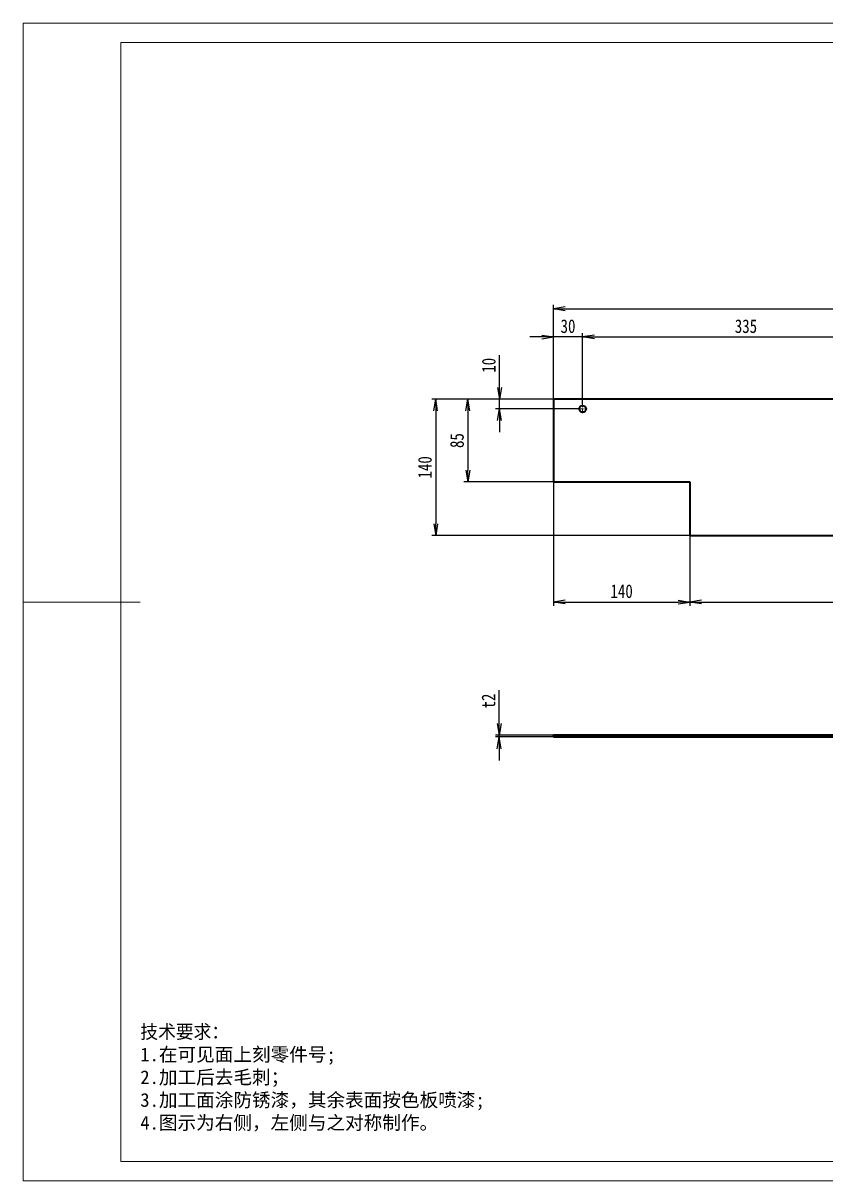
# Model space of a CAD drawing. Header units: millimetres. Extents: x -15766 to 80009, y -9701 to 15159.
# Drawn here: x -5290 to -4467, y 13254 to 14442 of the extents above; entities that cross this region are included whole.
import ezdxf

# ---------------------------------------------------------------- set-up
doc = ezdxf.new("R2010")
doc.units = ezdxf.units.MM
for name, pattern in [('CENTER-HOKUTO_1', [16, 13, -1, 1, -1]), ('DASHDOT', [18.5, 12, -3, 0.5, -3]), ('DASHED', [15, 12, -3]), ('HIDDEN-HOKUTO_1', [2, 1, -1])]:
    doc.linetypes.add(name, pattern=pattern)
doc.layers.get('DEFPOINTS').update_dxf_attribs({"lineweight": 18})
for name, color, linetype, lineweight in [('AM_7', 2, 'CENTER-HOKUTO_1', 18), ('AM_HID', 1, 'HIDDEN-HOKUTO_1', 18), ('AM_VIS', 7, 'Continuous', 18), ('CDRAFT0', 7, 'Continuous', 18), ('DIM', 253, 'Continuous', 20), ('title_frame', 7, 'Continuous', 18), ('word_dim', 9, 'Continuous', 18), ('粗实线层_1', 7, 'Continuous', 15)]:
    doc.layers.add(name, color=color, linetype=linetype, lineweight=lineweight)
doc.styles.add('DIM', font='', dxfattribs={"width": 0.8})
doc.styles.get('DIM').set_extended_font_data('NSimSun')
doc.dimstyles.new('1-4', dxfattribs={"dimscale": 4, "dimtxt": 3.5, "dimasz": 3, "dimexe": 1, "dimexo": 0, "dimgap": 1, "dimtad": 1, "dimdsep": 46, "dimtxsty": 'DIM', "dimblk": 'OPEN', "dimcen": 0, "dimdle": 6, "dimclrd": 256, "dimclre": 256, "dimclrt": 3, "dimazin": 2, "dimtfac": 0.707107, "dimtmove": 0, "dimatfit": 3, "dimfxl": 0, "dimfrac": 2, "dimtolj": 1, "dimarcsym": 0})

# ---------------------------------------------------------------- blocks, each defined once
blk = doc.blocks.new('*X589')
at = {"layer": 'CDRAFT0'}
for p, q in [((420, 297), (0, 297)), ((0, 297), (0, 0)), ((0, 0), (420, 0))]:
    blk.add_line(p, q, dxfattribs=at)
at = {"layer": '粗实线层_1'}
for p, q in [((415, 292), (25, 292)), ((25, 292), (25, 5)), ((0, 148.5), (30, 148.5)), ((25, 5), (415, 5))]:
    blk.add_line(p, q, dxfattribs=at)
blk = doc.blocks.new('_OPEN')
at = {"color": 0, "linetype": 'ByBlock', "lineweight": -2}
for p, q in [((-1, 0.166667), (0, 0)), ((-1, -0.166667), (0, 0)), ((0, 0), (-1, 0))]:
    blk.add_line(p, q, dxfattribs=at)
blk = doc.blocks.new('*D1114')
at = {"layer": 'DEFPOINTS', "color": 0, "transparency": 16777216}
for p in [(-4016.3, 14148.6), (-4746.3, 14055.9), (-4016.3, 14055.9)]:
    blk.add_point(p, dxfattribs=at)
at = {"layer": 'DIM', "linetype": 'Continuous', "lineweight": -2, "transparency": 16777216}
for p, q in [((-4746.3, 14055.9), (-4746.3, 14152.6)), ((-4016.3, 14055.9), (-4016.3, 14152.6)), ((-4734.3, 14148.6), (-4028.3, 14148.6))]:
    blk.add_line(p, q, dxfattribs=at)
at = {"layer": 'DIM', "lineweight": -2, "transparency": 16777216, "xscale": 12, "yscale": 12, "zscale": 12, "rotation": 180}
blk.add_blockref('_OPEN', (-4746.3, 14148.6), dxfattribs=at)
at = {"layer": 'DIM', "lineweight": -2, "transparency": 16777216, "xscale": 12, "yscale": 12, "zscale": 12}
blk.add_blockref('_OPEN', (-4016.3, 14148.6), dxfattribs=at)
at = {"layer": 'DIM', "color": 3, "transparency": 16777216, "insert": (-4381.3, 14159.6), "char_height": 14, "attachment_point": 5, "style": 'DIM'}
blk.add_mtext('\\A1;730', dxfattribs=at)
blk = doc.blocks.new('*D1115')
at = {"layer": 'DEFPOINTS', "color": 0, "transparency": 16777216}
for p in [(-4746.3, 14055.9), (-4867, 13915.9), (-4606.3, 13915.9)]:
    blk.add_point(p, dxfattribs=at)
at = {"layer": 'DIM', "linetype": 'Continuous', "lineweight": -2, "transparency": 16777216}
for p, q in [((-4746.3, 14055.9), (-4871, 14055.9)), ((-4867, 14043.9), (-4867, 13927.9)), ((-4606.3, 13915.9), (-4871, 13915.9))]:
    blk.add_line(p, q, dxfattribs=at)
at = {"layer": 'DIM', "lineweight": -2, "transparency": 16777216, "xscale": 12, "yscale": 12, "zscale": 12}
for p, rotation in [((-4867, 14055.9), 90), ((-4867, 13915.9), 270)]:
    blk.add_blockref('_OPEN', p, dxfattribs=dict(at, rotation=rotation))
at = {"layer": 'DIM', "color": 3, "transparency": 16777216, "insert": (-4878, 13985.9), "char_height": 14, "attachment_point": 5, "rotation": 90, "style": 'DIM'}
blk.add_mtext('\\A1;140', dxfattribs=at)
blk = doc.blocks.new('*D1116')
at = {"layer": 'DEFPOINTS', "color": 0, "transparency": 16777216}
for p in [(-4746.3, 14055.9), (-4834.1, 13970.9), (-4746.3, 13970.9)]:
    blk.add_point(p, dxfattribs=at)
at = {"layer": 'DIM', "linetype": 'Continuous', "lineweight": -2, "transparency": 16777216}
for p, q in [((-4746.3, 14055.9), (-4838.1, 14055.9)), ((-4834.1, 14043.9), (-4834.1, 13982.9)), ((-4746.3, 13970.9), (-4838.1, 13970.9))]:
    blk.add_line(p, q, dxfattribs=at)
at = {"layer": 'DIM', "lineweight": -2, "transparency": 16777216, "xscale": 12, "yscale": 12, "zscale": 12}
for p, rotation in [((-4834.1, 14055.9), 90), ((-4834.1, 13970.9), 270)]:
    blk.add_blockref('_OPEN', p, dxfattribs=dict(at, rotation=rotation))
at = {"layer": 'DIM', "color": 3, "transparency": 16777216, "insert": (-4845.1, 14013.4), "char_height": 14, "attachment_point": 5, "rotation": 90, "style": 'DIM'}
blk.add_mtext('\\A1;85', dxfattribs=at)
blk = doc.blocks.new('*D674')
at = {"layer": 'DEFPOINTS', "color": 0, "transparency": 16777216}
for p in [(-4746.3, 13970.9), (-4606.3, 13915.9), (-4606.3, 13847.7)]:
    blk.add_point(p, dxfattribs=at)
at = {"layer": 'DIM', "linetype": 'Continuous', "lineweight": -2, "transparency": 16777216}
for p, q in [((-4746.3, 13970.9), (-4746.3, 13843.7)), ((-4606.3, 13915.9), (-4606.3, 13843.7)), ((-4734.3, 13847.7), (-4618.3, 13847.7))]:
    blk.add_line(p, q, dxfattribs=at)
at = {"layer": 'DIM', "lineweight": -2, "transparency": 16777216, "xscale": 12, "yscale": 12, "zscale": 12, "rotation": 180}
blk.add_blockref('_OPEN', (-4746.3, 13847.7), dxfattribs=at)
at = {"layer": 'DIM', "lineweight": -2, "transparency": 16777216, "xscale": 12, "yscale": 12, "zscale": 12}
blk.add_blockref('_OPEN', (-4606.3, 13847.7), dxfattribs=at)
at = {"layer": 'DIM', "color": 3, "transparency": 16777216, "insert": (-4676.3, 13858.7), "char_height": 14, "attachment_point": 5, "style": 'DIM'}
blk.add_mtext('\\A1;140', dxfattribs=at)
blk = doc.blocks.new('*D1117')
at = {"layer": 'DEFPOINTS', "color": 0, "transparency": 16777216}
for p in [(-4156.3, 13970.9), (-4606.3, 13915.9), (-4156.3, 13847.7)]:
    blk.add_point(p, dxfattribs=at)
at = {"layer": 'DIM', "linetype": 'Continuous', "lineweight": -2, "transparency": 16777216}
for p, q in [((-4156.3, 13970.9), (-4156.3, 13843.7)), ((-4606.3, 13915.9), (-4606.3, 13843.7)), ((-4594.3, 13847.7), (-4168.3, 13847.7))]:
    blk.add_line(p, q, dxfattribs=at)
at = {"layer": 'DIM', "lineweight": -2, "transparency": 16777216, "xscale": 12, "yscale": 12, "zscale": 12, "rotation": 180}
blk.add_blockref('_OPEN', (-4606.3, 13847.7), dxfattribs=at)
at = {"layer": 'DIM', "lineweight": -2, "transparency": 16777216, "xscale": 12, "yscale": 12, "zscale": 12}
blk.add_blockref('_OPEN', (-4156.3, 13847.7), dxfattribs=at)
at = {"layer": 'DIM', "color": 3, "transparency": 16777216, "insert": (-4381.3, 13858.7), "char_height": 14, "attachment_point": 5, "style": 'DIM'}
blk.add_mtext('\\A1;450', dxfattribs=at)
blk = doc.blocks.new('*D1118')
at = {"layer": 'DEFPOINTS', "color": 0, "transparency": 16777216}
for p in [(-4746.3, 14119.7), (-4746.3, 14055.9), (-4716.3, 14050.5)]:
    blk.add_point(p, dxfattribs=at)
at = {"layer": 'DIM', "linetype": 'Continuous', "lineweight": -2, "transparency": 16777216}
for p, q in [((-4758.3, 14119.7), (-4770.3, 14119.7)), ((-4746.3, 14055.9), (-4746.3, 14123.7)), ((-4716.3, 14119.7), (-4746.3, 14119.7)), ((-4716.3, 14050.5), (-4716.3, 14123.7)), ((-4704.3, 14119.7), (-4692.3, 14119.7))]:
    blk.add_line(p, q, dxfattribs=at)
at = {"layer": 'DIM', "lineweight": -2, "transparency": 16777216, "xscale": 12, "yscale": 12, "zscale": 12}
blk.add_blockref('_OPEN', (-4746.3, 14119.7), dxfattribs=at)
at = {"layer": 'DIM', "lineweight": -2, "transparency": 16777216, "xscale": 12, "yscale": 12, "zscale": 12, "rotation": 180}
blk.add_blockref('_OPEN', (-4716.3, 14119.7), dxfattribs=at)
at = {"layer": 'DIM', "color": 3, "transparency": 16777216, "insert": (-4731.3, 14130.7), "char_height": 14, "attachment_point": 5, "style": 'DIM'}
blk.add_mtext('\\A1;30', dxfattribs=at)
blk = doc.blocks.new('*D1119')
at = {"layer": 'DEFPOINTS', "color": 0, "transparency": 16777216}
for p in [(-4381.3, 14119.7), (-4716.3, 14050.5), (-4381.3, 14050.5)]:
    blk.add_point(p, dxfattribs=at)
at = {"layer": 'DIM', "linetype": 'Continuous', "lineweight": -2, "transparency": 16777216}
for p, q in [((-4716.3, 14050.5), (-4716.3, 14123.7)), ((-4704.3, 14119.7), (-4393.3, 14119.7)), ((-4381.3, 14050.5), (-4381.3, 14123.7))]:
    blk.add_line(p, q, dxfattribs=at)
at = {"layer": 'DIM', "lineweight": -2, "transparency": 16777216, "xscale": 12, "yscale": 12, "zscale": 12, "rotation": 180}
blk.add_blockref('_OPEN', (-4716.3, 14119.7), dxfattribs=at)
at = {"layer": 'DIM', "lineweight": -2, "transparency": 16777216, "xscale": 12, "yscale": 12, "zscale": 12}
blk.add_blockref('_OPEN', (-4381.3, 14119.7), dxfattribs=at)
at = {"layer": 'DIM', "color": 3, "transparency": 16777216, "insert": (-4548.8, 14130.7), "char_height": 14, "attachment_point": 5, "style": 'DIM'}
blk.add_mtext('\\A1;335', dxfattribs=at)
blk = doc.blocks.new('*D1121')
at = {"layer": 'DEFPOINTS', "color": 0, "transparency": 16777216}
for p in [(-4801.5, 14055.9), (-4746.3, 14055.9), (-4720.9, 14045.9)]:
    blk.add_point(p, dxfattribs=at)
at = {"layer": 'DIM', "linetype": 'Continuous', "lineweight": -2, "transparency": 16777216}
for p, q in [((-4801.5, 14067.9), (-4801.5, 14101.2)), ((-4746.3, 14055.9), (-4805.5, 14055.9)), ((-4801.5, 14045.9), (-4801.5, 14055.9)), ((-4720.9, 14045.9), (-4805.5, 14045.9)), ((-4801.5, 14033.9), (-4801.5, 14021.9))]:
    blk.add_line(p, q, dxfattribs=at)
at = {"layer": 'DIM', "lineweight": -2, "transparency": 16777216, "xscale": 12, "yscale": 12, "zscale": 12}
for p, rotation in [((-4801.5, 14055.9), 270), ((-4801.5, 14045.9), 90)]:
    blk.add_blockref('_OPEN', p, dxfattribs=dict(at, rotation=rotation))
at = {"layer": 'DIM', "color": 3, "transparency": 16777216, "insert": (-4812.5, 14090.6), "char_height": 14, "attachment_point": 5, "rotation": 90, "style": 'DIM'}
blk.add_mtext('\\A1;10', dxfattribs=at)
blk = doc.blocks.new('*D1122')
at = {"layer": 'DEFPOINTS', "color": 0, "transparency": 16777216}
for p in [(-4801.8, 13711.2), (-4746.3, 13711.2), (-4746.3, 13709.2)]:
    blk.add_point(p, dxfattribs=at)
at = {"layer": 'DIM', "linetype": 'Continuous', "lineweight": -2, "transparency": 16777216}
for p, q in [((-4801.8, 13723.2), (-4801.8, 13757.1)), ((-4746.3, 13711.2), (-4805.8, 13711.2)), ((-4801.8, 13709.2), (-4801.8, 13711.2)), ((-4746.3, 13709.2), (-4805.8, 13709.2)), ((-4801.8, 13697.2), (-4801.8, 13685.2))]:
    blk.add_line(p, q, dxfattribs=at)
at = {"layer": 'DIM', "lineweight": -2, "transparency": 16777216, "xscale": 12, "yscale": 12, "zscale": 12}
for p, rotation in [((-4801.8, 13711.2), 270), ((-4801.8, 13709.2), 90)]:
    blk.add_blockref('_OPEN', p, dxfattribs=dict(at, rotation=rotation))
at = {"layer": 'DIM', "color": 3, "transparency": 16777216, "insert": (-4812.8, 13746.1), "char_height": 14, "attachment_point": 5, "rotation": 90, "style": 'DIM'}
blk.add_mtext('\\A1;t2', dxfattribs=at)

msp = doc.modelspace()

# ---------------------------------------------------------------- linework, layer by layer
at = {"layer": 'AM_7', "linetype": 'DASHDOT', "lineweight": 13, "ltscale": 0.22749}
msp.add_line((-4711.79383, 14045.91127), (-4720.89344, 14045.91127), dxfattribs=at)
at = {"layer": 'AM_7', "linetype": 'DASHDOT', "lineweight": 13, "ltscale": 0.227502}
msp.add_line((-4716.34364, 14050.46132), (-4716.34364, 14041.36122), dxfattribs=at)
at = {"layer": 'AM_7', "linetype": 'DASHDOT', "lineweight": 13, "ltscale": 0.059998}
msp.add_line((-4716.34364, 13708.9532), (-4716.34364, 13711.3531), dxfattribs=at)
at = {"layer": 'AM_HID', "linetype": 'DASHED', "lineweight": 13, "ltscale": 0.05}
for p, q in [((-4719.84364, 13709.15315), (-4719.84364, 13711.15315)), ((-4712.84364, 13709.15315), (-4712.84364, 13711.15315)), ((-4606.34364, 13709.15315), (-4606.34364, 13711.15315))]:
    msp.add_line(p, q, dxfattribs=at)
at = {"layer": 'AM_VIS', "lineweight": 35}
for p, q in [((-4016.34364, 14055.91127), (-4746.34364, 14055.91127)), ((-4746.34364, 14055.91127), (-4746.34364, 13970.91127)), ((-4746.34364, 13970.91127), (-4606.34364, 13970.91127)), ((-4606.34364, 13970.91127), (-4606.34364, 13915.91127)), ((-4606.34364, 13915.91127), (-4156.34364, 13915.91127)), ((-4016.34364, 13711.15315), (-4746.34364, 13711.15315)), ((-4016.34364, 13709.15315), (-4746.34364, 13709.15315))]:
    msp.add_line(p, q, dxfattribs=at)
at = {"layer": 'AM_VIS', "lineweight": 35, "ltscale": 0.05}
msp.add_line((-4746.34364, 13709.15315), (-4746.34364, 13711.15315), dxfattribs=at)
at = {"layer": 'AM_VIS', "lineweight": 35}
msp.add_circle((-4716.34364, 14045.91127), 3.5, dxfattribs=at)

# ---------------------------------------------------------------- block references
at = {"layer": 'title_frame', "xscale": 4, "yscale": 4, "zscale": 4}
msp.add_blockref('*X589', (-5290.08506, 13253.73384), dxfattribs=at)

# ---------------------------------------------------------------- texts
at = {"layer": 'word_dim', "linetype": 'Continuous', "ltscale": 4, "insert": (-5169.94754, 13413.75591), "char_height": 14, "width": 558.4143273, "attachment_point": 1}
msp.add_mtext('{\\C3;技术要求：\\P\\fNSimSun|b0|i0|c134|p49;1\\fSimSun|b0|i0|c134|p49;.在可见面上刻零件号;\\P2.加工后去毛刺；\\P3.加工面涂防锈漆，其余表面按色板喷漆;\\P\\fNSimSun|b0|i0|c134|p49;4\\fSimSun|b0|i0|c134|p49;.图示为右侧，左侧与之对称制作。\\P         }', dxfattribs=at)

# ---------------------------------------------------------------- dimensions: what is measured, and where the dimension line sits
at = {"layer": 'DIM', "color": 3, "true_color": 0x00ff00}
for base, p1, p2, picture, middle in [((-4016.34364, 14148.62861), (-4746.34364, 14055.91127), (-4016.34364, 14055.91127), '*D1114', (-4381.34364, 14159.62861)), ((-4746.34364, 14119.73763), (-4716.34364, 14050.46132), (-4746.34364, 14055.91127), '*D1118', (-4731.34364, 14130.73763)), ((-4381.34364, 14119.73763), (-4716.34364, 14050.46132), (-4381.34364, 14050.46132), '*D1119', (-4548.84364, 14130.73763)), ((-4606.34364, 13847.72683), (-4746.34364, 13970.91127), (-4606.34364, 13915.91127), '*D674', (-4676.34364, 13858.72683)), ((-4156.34364, 13847.72683), (-4606.34364, 13915.91127), (-4156.34364, 13970.91127), '*D1117', (-4381.34364, 13858.72683))]:
    dim = msp.add_linear_dim(base=base, p1=p1, p2=p2, dimstyle='1-4', dxfattribs=at)
    dim.commit()
    dim.dimension.update_dxf_attribs({"geometry": picture, "text_midpoint": middle})
for base, p1, p2, picture, middle in [((-4801.54157, 14055.91127), (-4720.89344, 14045.91127), (-4746.34364, 14055.91127), '*D1121', (-4812.54157, 14090.56905)), ((-4867.0324, 13915.91127), (-4746.34364, 14055.91127), (-4606.34364, 13915.91127), '*D1115', (-4878.0324, 13985.91127)), ((-4834.09105, 13970.91127), (-4746.34364, 14055.91127), (-4746.34364, 13970.91127), '*D1116', (-4845.09105, 14013.41127))]:
    dim = msp.add_linear_dim(base=base, p1=p1, p2=p2, angle=90, dimstyle='1-4', dxfattribs=at)
    dim.commit()
    dim.dimension.update_dxf_attribs({"geometry": picture, "text_midpoint": middle})
dim = msp.add_linear_dim(base=(-4801.83755, 13711.15315), p1=(-4746.34364, 13709.15315), p2=(-4746.34364, 13711.15315), angle=90, dimstyle='1-4', override={"dimpost": 't<>'}, dxfattribs=at)
dim.commit()
dim.dimension.update_dxf_attribs({"geometry": '*D1122', "text_midpoint": (-4812.83755, 13746.12204)})

doc.saveas('drawing.dxf')
